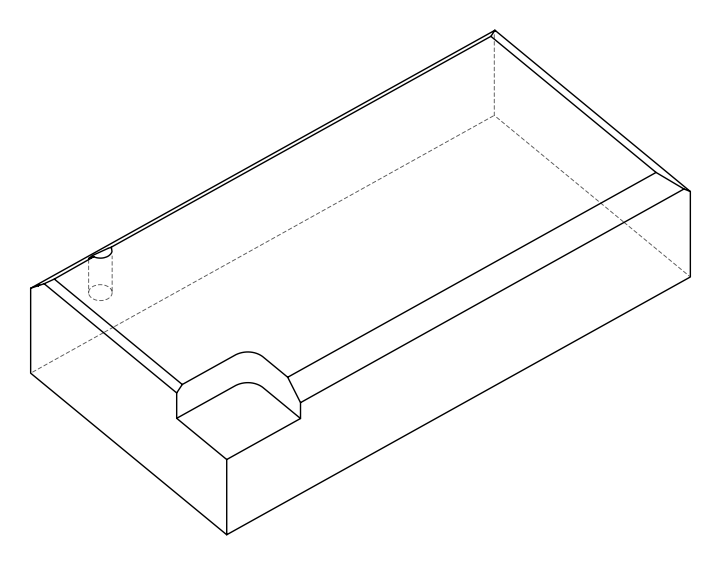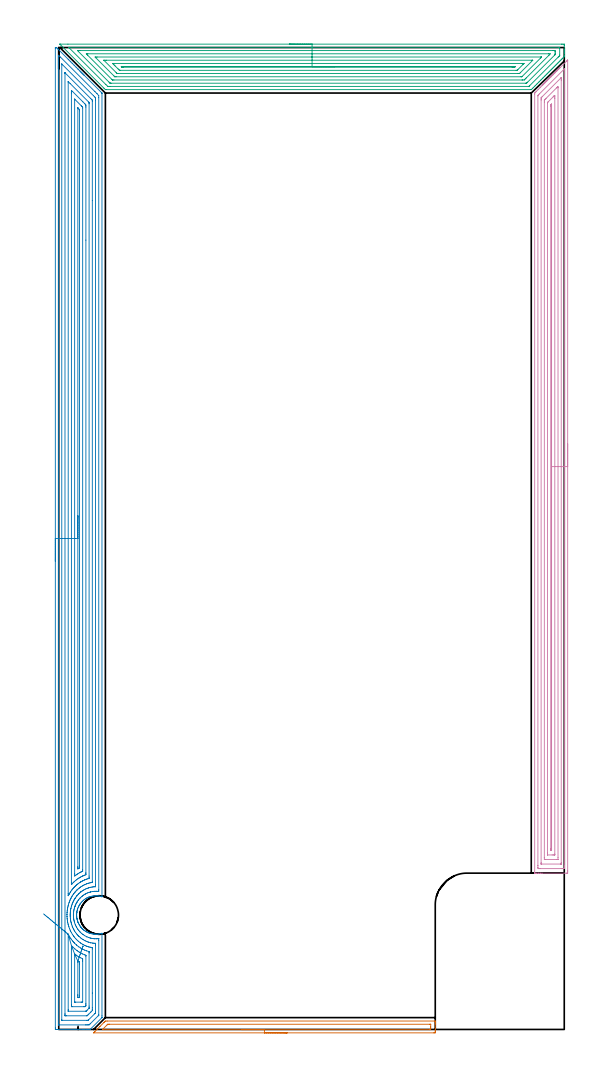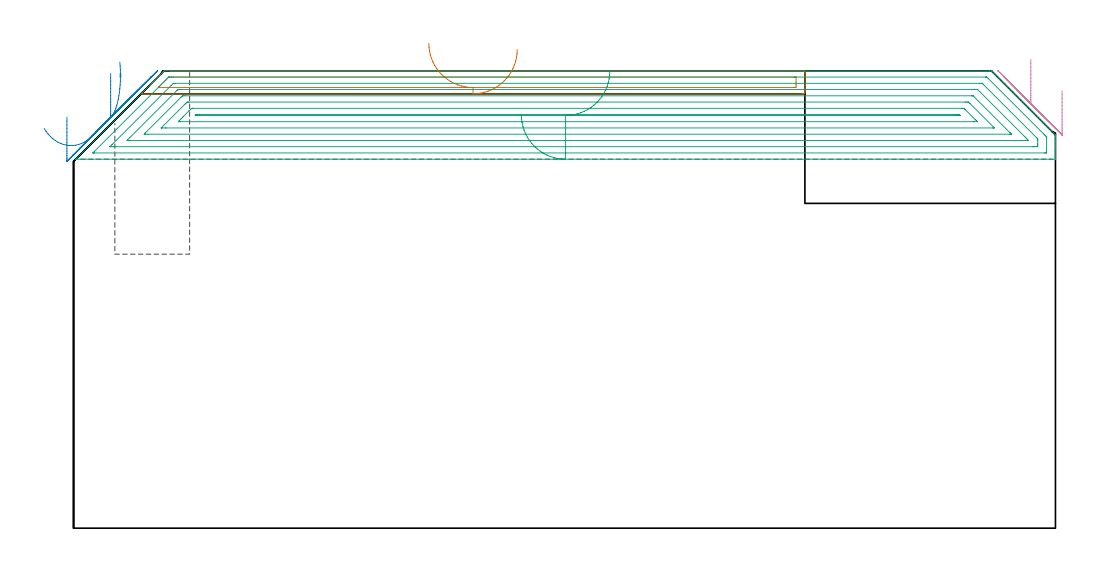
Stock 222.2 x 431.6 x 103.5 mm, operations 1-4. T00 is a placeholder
(PLAN: 6 operations, 2 tool changes, 64.9 min)
(1 AREA_MILL | FG_CHAMFER_SURFACE | UGT0205_001 | 2.56 min | 2121 mm3)
(2 AREA_MILL_1 | FG_CHAMFER_SURFACE_1 | UGT0205_001 | 26.92 min | 90489 mm3)
(3 AREA_MILL_2 | FG_CHAMFER_SURFACE_2 | UGT0205_001 | 13.41 min | 41776 mm3)
(4 AREA_MILL_3 | FG_CHAMFER_SURFACE_3 | UGT0205_001 | 17 min | 37301 mm3)
(5 MILL_CORNER_NOTCH_RECTANGULAR | CORNER_NOTCH_RECTANGULAR | UGT0201_136 | Follow Part, ap 5, ae 75% | 4.68 min | 114801 mm3)
(6 MILL_BLIND_HOLE_FROM_SOLID_MATERIAL | STEP1POCKET | UGT0201_133 | Spiral | 0.37 min | 8530 mm3)
(TOOL UGT0205_001 | Chamfer Mill 20 x 3 x 45 deg. | D20 FL50 Z2)
(TOOL UGT0201_136 | Carbide End Mill 20.0 | D20 FL30 Z4)
(TOOL UGT0201_133 | Carbide End Mill 15.0 | D15 FL30 Z4)
(OP 1 AREA_MILL)
G17 G21 G94 G90
T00 M6
G54
G17 G0 G90 X100.4 Y-1.5 S1061 M3
G43 Z113.5 H0
Z108.3
G94 G1 X100.362 Z107.428 F250.
X100.248 Z106.563
X100.059 Z105.712
X99.797 Z104.88
X99.463 Z104.074
X99.06 Z103.3
X98.592 Z102.564
X98.061 Z101.872
X97.471 Z101.229
X96.828 Z100.64
X96.136 Z100.108
X95.4 Z99.64
X94.626 Z99.237
X93.82 Z98.903
X92.988 Z98.641
X92.137 Z98.452
X91.272 Z98.338
X90.4 Z98.3
X15.456
X15.319 Y-1.493 Z98.306
X15.456 Y-1.347 Z98.453
X15.902 Y-0.897 Z98.901
X17.03 Y0.23 Z100.029
X18.133 Y1.333 Z101.132
X19.802 Y3.003 Z102.801
X19.917 Y3.119 Z102.915
X20.363 Y3.564 Z103.362
X20.495 Y3.695 Z103.49
X21.255 Y3.7 Z103.5
X165.344
X165.49 Y3.698 Z103.488
X165.498 Y3.561 Z103.353
X165.5 Y3.417 Z103.217
Y3.03 Z102.829
Y2.417 Z102.212
Y0.354 Z100.152
Y-0.217 Z99.578
Y-0.809 Z98.986
X165.497 Y-1.095 Z98.7
X165.49 Y-1.491 Z98.305
X165.305 Y-1.496 Z98.301
X164.898 Y-1.5 Z98.3
X90.4
Y-0.086 Z99.714
X19.471 Y-0.085 Z99.715
X19.336 Y-0.084 Z99.716
X19.228 Y-0.081 Z99.719
X19.186 Y-0.079 Z99.721
X19.188 Y-0.073 Z99.727
X19.252 Y-0.002 Z99.798
X19.324 Y0.073 Z99.873
X21.255 Y2.005 Z101.805
X21.465 Y2.211 Z102.011
X21.513 Y2.255 Z102.055
X21.538 Y2.277 Z102.077
X21.579 Y2.279 Z102.079
X21.768 Y2.282 Z102.082
X22.147 Y2.285 Z102.085
X22.281 Y2.286 Z102.086
X163.114 Y2.285 Z102.085
X163.248
X163.463 Y2.28 Z102.08
X163.484 Y2.279 Z102.079
X163.49 Y2.268 Z102.068
X163.496 Y2.24 Z102.04
X163.498 Y2.212 Z102.012
X163.5 Y1.159 Z100.959
X163.498 Y0.661 Z100.461
X163.495 Y0.286 Z100.086
X163.483 Y-0.079 Z99.721
X163.114 Y-0.084 Z99.716
X162.979 Y-0.085 Z99.715
X90.4 Y-0.086 Z99.714
X89.529 Z99.752
X88.664 Z99.866
X87.812 Z100.055
X86.98 Z100.317
X86.174 Z100.651
X85.4 Z101.054
X84.664 Z101.523
X83.972 Z102.054
X83.329 Z102.643
X82.74 Z103.286
X82.209 Z103.978
X81.74 Z104.714
X81.337 Z105.488
X81.003 Z106.294
X80.741 Z107.126
X80.552 Z107.978
X80.438 Z108.843
X80.4 Z109.714
G0 Z113.5
M5
M2
(OP 2 AREA_MILL_1)
G17 G21 G94 G90
T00 M6
G54
G17 G0 G90 X-1.5 Y205.8 S1061 M3
G43 Z113.5 H0
Z93.
G94 G1 Y205.838 Z92.128 F250.
Y205.952 Z91.264
Y206.141 Z90.412
Y206.403 Z89.58
Y206.737 Z88.774
Y207.14 Z88.
Y207.608 Z87.264
Y208.14 Z86.572
Y208.729 Z85.929
Y209.372 Z85.34
Y210.064 Z84.808
Y210.8 Z84.34
Y211.574 Z83.937
Y212.38 Z83.603
Y213.212 Z83.341
Y214.064 Z83.152
Y214.928 Z83.038
Y215.8 Z83.
Y431.245
X-1.498 Y431.435 Z83.002
X-1.494 Y431.562 Z83.005
X-1.493 Y431.598 Z83.007
X-0.999 Y431.59 Z83.5
X-0.991 Y431.586 Z83.508
X-0.833 Y431.435 Z83.664
X-0.696 Y431.298 Z83.8
X-0.349 Y430.949 Z84.151
X4.172 Y426.428 Z88.672
X4.322 Y426.279 Z88.819
X4.375 Y426.226 Z88.873
X5.036 Y425.564 Z89.536
X5.208 Y425.394 Z89.704
X5.268 Y425.333 Z89.766
X5.901 Y424.699 Z90.401
X6.093 Y424.508 Z90.59
X6.765 Y423.835 Z91.265
X6.979 Y423.623 Z91.475
X7.629 Y422.971 Z92.129
X7.864 Y422.737 Z92.361
X8.493 Y422.107 Z92.993
X8.541 Y422.059 Z93.04
X8.75 Y421.852 Z93.246
X9.357 Y421.243 Z93.857
X9.434 Y421.166 Z93.933
X9.636 Y420.966 Z94.132
X9.731 Y420.869 Z94.231
X9.834 Y420.766 Z94.333
X9.931 Y420.671 Z94.427
X10.029 Y420.571 Z94.529
X10.127 Y420.474 Z94.626
X10.226 Y420.376 Z94.722
X10.327 Y420.274 Z94.826
X10.42 Y420.181 Z94.919
X10.521 Y420.081 Z95.017
X10.624 Y419.976 Z95.124
X10.712 Y419.888 Z95.212
X10.816 Y419.786 Z95.312
X10.922 Y419.678 Z95.422
X11.005 Y419.595 Z95.505
X11.111 Y419.49 Z95.608
X18.934 Y411.668 Z103.43
X18.956 Y411.643 Z103.453
X18.998 Y411.595 Z103.485
X19. Y411.344 Z103.5
Y58.65
X18.994 Y58.319 Z103.492
X18.951 Y58.322 Z103.449
X18.687 Y58.401 Z103.185
X18.579 Y58.433 Z103.077
X18.184 Y58.531 Z102.684
X17.744 Y58.619 Z102.244
X17.302 Y58.684 Z101.802
X16.862 Y58.724 Z101.362
X16.421 Y58.742 Z100.921
X15.98 Y58.736 Z100.48
X15.539 Y58.708 Z100.039
X15.098 Y58.656 Z99.598
X14.658 Y58.58 Z99.158
X14.216 Y58.48 Z98.715
X13.776 Y58.363 Z98.276
X13.333 Y58.204 Z97.833
X13.165 Y58.137 Z97.662
X13.077 Y58.102 Z97.574
X12.896 Y58.03 Z97.394
X12.747 Y57.963 Z97.245
X12.735 Y57.957 Z97.234
X12.69 Y57.935 Z97.189
X12.377 Y57.776 Z96.876
X12.256 Y57.708 Z96.755
X12.049 Y57.594 Z96.549
X12.013 Y57.574 Z96.513
X11.625 Y57.33 Z96.125
X11.246 Y57.069 Z95.746
X11.132 Y56.981 Z95.631
X10.685 Y56.599 Z95.183
X10.25 Y56.198 Z94.75
X9.844 Y55.734 Z94.342
X9.477 Y55.281 Z93.977
X9.368 Y55.127 Z93.868
X9.337 Y55.078 Z93.837
X9.132 Y54.761 Z93.632
X8.912 Y54.386 Z93.41
X8.81 Y54.186 Z93.306
X8.75 Y54.069 Z93.248
X8.691 Y53.954 Z93.189
X8.478 Y53.492 Z92.976
X8.319 Y53.047 Z92.815
X8.257 Y52.846 Z92.751
X8.209 Y52.697 Z92.706
X8.177 Y52.598 Z92.675
X8.16 Y52.527 Z92.657
X8.129 Y52.4 Z92.624
X8.065 Y52.152 Z92.562
X7.976 Y51.704 Z92.475
X7.961 Y51.598 Z92.46
X7.956 Y51.562 Z92.454
X7.949 Y51.507 Z92.445
X7.938 Y51.427 Z92.434
X7.914 Y51.257 Z92.41
X7.883 Y50.918 Z92.375
X7.871 Y50.809 Z92.368
X7.867 Y50.731 Z92.365
X7.864 Y50.688 Z92.363
X7.862 Y50.614 Z92.358
X7.86 Y50.586 Z92.357
X7.854 Y50.25 Z92.349
X7.864 Y49.911 Z92.363
X7.872 Y49.817 Z92.369
X7.881 Y49.721 Z92.373
X7.889 Y49.59 Z92.387
X7.897 Y49.467 Z92.397
X7.955 Y49.021 Z92.454
X7.991 Y48.828 Z92.487
X8.031 Y48.602 Z92.531
X8.037 Y48.573 Z92.536
X8.094 Y48.331 Z92.593
X8.143 Y48.126 Z92.642
X8.201 Y47.935 Z92.698
X8.277 Y47.677 Z92.775
X8.431 Y47.232 Z92.93
X8.455 Y47.171 Z92.953
X8.489 Y47.085 Z92.985
X8.658 Y46.709 Z93.157
X8.843 Y46.338 Z93.341
X9.097 Y45.901 Z93.595
X9.34 Y45.519 Z93.839
X9.389 Y45.443 Z93.888
X9.535 Y45.257 Z94.031
X9.636 Y45.127 Z94.132
X9.741 Y44.99 Z94.24
X9.767 Y44.959 Z94.266
X9.807 Y44.912 Z94.306
X9.931 Y44.767 Z94.426
X10.019 Y44.661 Z94.518
X10.114 Y44.549 Z94.613
X10.251 Y44.405 Z94.749
X10.295 Y44.364 Z94.794
X10.442 Y44.226 Z94.94
X10.521 Y44.153 Z95.017
X10.613 Y44.066 Z95.111
X10.661 Y44.021 Z95.159
X10.913 Y43.803 Z95.413
X11.084 Y43.655 Z95.583
X11.132 Y43.618 Z95.631
X11.341 Y43.471 Z95.84
X11.567 Y43.311 Z96.067
X11.849 Y43.133 Z96.347
X12.013 Y43.029 Z96.513
X12.09 Y42.985 Z96.59
X12.292 Y42.873 Z96.787
X12.49 Y42.761 Z96.987
X12.607 Y42.707 Z97.105
X12.895 Y42.574 Z97.394
X13.178 Y42.459 Z97.674
X13.334 Y42.396 Z97.831
X13.553 Y42.321 Z98.05
X13.777 Y42.244 Z98.275
X14.063 Y42.163 Z98.563
X14.215 Y42.12 Z98.715
X14.658 Y42.02 Z99.158
X15.098 Y41.944 Z99.598
X15.539 Y41.89 Z100.039
X15.802 Y41.867 Z100.302
X16.111 Y41.856 Z100.611
X16.421 Z100.921
X16.798 Y41.867 Z101.298
X17.302 Y41.917 Z101.802
X17.744 Y41.981 Z102.244
X18.184 Y42.07 Z102.684
X18.646 Y42.188 Z103.146
X18.782 Y42.227 Z103.281
X18.978 Y42.277 Z103.47
X18.997 Y42.281 Z103.488
X19. Y42.131 Z103.5
Y5.969
X19.002 Y5.202 Z103.498
X19. Y5.199 Z103.496
X18.938 Y5.139 Z103.437
X13.865 Y0.065 Z98.363
X13.799 Y0.01 Z98.295
X13.736 Y0. Z98.234
X13.621 Z98.12
X12.948 Z97.447
X12.292 Z96.787
X11.079 Z95.576
X10.521 Z95.015
X-0.385 Z84.113
X-0.991 Y0.002 Z83.506
X-1.208 Y0.003 Z83.29
X-1.492 Y0.008 Z83.006
X-1.494 Y0.104 Z83.004
X-1.5 Y0.612 Z83.
Y215.8
X-0.086 Z84.414
X-0.085 Y427.843 Z84.415
Y428.056
X-0.082 Y428.162 Z84.418
X-0.079 Y428.212 Z84.421
X-0.078 Y428.216 Z84.422
X0.78 Y427.371 Z85.28
X15.913 Y412.237 Z100.413
X16.72 Y411.428 Z101.22
X16.8 Y411.345 Z101.3
X17.579 Y410.479 Z102.079
X17.58 Y410.452 Z102.08
X17.586 Y409.579 Z102.086
Y61.329
X17.581 Y60.892 Z102.081
X17.579 Y60.684 Z102.079
X17.354 Y60.689 Z101.854
X16.72 Y60.721 Z101.22
X16.426 Y60.732 Z100.926
X15.834 Y60.719 Z100.334
X15.57 Y60.702 Z100.07
X14.949 Y60.635 Z99.449
X14.778 Y60.608 Z99.278
X14.063 Y60.47 Z98.563
X14.035 Y60.464 Z98.535
X13.918 Y60.436 Z98.418
X13.349 Y60.263 Z97.849
X13.178 Y60.202 Z97.678
X12.703 Y60.021 Z97.203
X12.292 Y59.847 Z96.792
X12.09 Y59.747 Z96.59
X11.693 Y59.543 Z96.193
X11.51 Y59.438 Z96.01
X11.407 Y59.374 Z95.907
X10.969 Y59.091 Z95.469
X10.521 Y58.781 Z95.021
X10.446 Y58.725 Z94.946
X10.353 Y58.65 Z94.853
X9.969 Y58.314 Z94.469
X9.636 Y58.013 Z94.136
X9.505 Y57.889 Z94.005
X9.374 Y57.757 Z93.874
X9.082 Y57.423 Z93.582
X8.75 Y57.035 Z93.25
X8.674 Y56.941 Z93.174
X8.614 Y56.864 Z93.114
X8.301 Y56.425 Z92.801
X8.007 Y55.971 Z92.507
X7.973 Y55.917 Z92.473
X7.953 Y55.882 Z92.453
X7.864 Y55.725 Z92.364
X7.643 Y55.302 Z92.143
X7.529 Y55.078 Z92.029
X7.354 Y54.7 Z91.854
X7.259 Y54.489 Z91.759
X7.141 Y54.186 Z91.641
X7.116 Y54.116 Z91.616
X7.098 Y54.065 Z91.598
X6.979 Y53.708 Z91.479
X6.883 Y53.39 Z91.383
X6.856 Y53.293 Z91.356
X6.706 Y52.675 Z91.206
X6.652 Y52.4 Z91.152
X6.57 Y51.919 Z91.07
X6.516 Y51.507 Z91.016
X6.479 Y51.118 Z90.979
X6.451 Y50.614 Z90.951
X6.446 Y50.436 Z90.946
X6.444 Y50.26 Z90.944
X6.463 Y49.721 Z90.963
X6.493 Y49.318 Z90.993
X6.549 Y48.828 Z91.049
X6.636 Y48.281 Z91.136
X6.703 Y47.935 Z91.203
X6.784 Y47.594 Z91.284
X6.912 Y47.11 Z91.412
X6.932 Y47.042 Z91.432
X6.979 Y46.891 Z91.479
X7.245 Y46.149 Z91.745
X7.452 Y45.672 Z91.952
X7.659 Y45.257 Z92.159
X7.864 Y44.885 Z92.364
X8.181 Y44.364 Z92.681
X8.406 Y44.018 Z92.906
X8.75 Y43.565 Z93.25
X8.824 Y43.471 Z93.324
X9.236 Y42.981 Z93.736
X9.404 Y42.811 Z93.904
X9.581 Y42.633 Z94.081
X9.637 Y42.581 Z94.137
X10.108 Y42.166 Z94.608
X10.521 Y41.824 Z95.021
X10.712 Y41.685 Z95.212
X11.407 Y41.232 Z95.907
X12.2 Y40.792 Z96.7
X12.292 Y40.749 Z96.792
X12.371 Y40.713 Z96.871
X13.178 Y40.401 Z97.678
X13.747 Y40.218 Z98.247
X14.063 Y40.139 Z98.563
X14.435 Y40.055 Z98.935
X14.88 Y39.968 Z99.38
X14.949 Y39.958 Z99.449
X15.405 Y39.899 Z99.905
X15.834 Y39.867 Z100.334
X15.868 Y39.865 Z100.368
X16.72 Y39.866 Z101.22
X16.752 Z101.252
X17.172 Y39.899 Z101.672
X17.365 Y39.92 Z101.865
X17.564 Y39.941 Z102.064
X17.57 Y39.936 Z102.07
X17.581 Y39.924 Z102.081
X17.584 Y39.899 Z102.084
X17.585 Y39.878 Z102.085
X17.586 Y39.026 Z102.086
X17.585 Y6.426 Z102.085
X17.584 Y6.316 Z102.084
X17.581 Y6.263 Z102.081
X17.578 Y6.24 Z102.078
X17.566 Y6.225 Z102.066
X17.461 Y6.114 Z101.961
X17.319 Y5.969 Z101.819
X13.747 Y2.397 Z98.247
X13.457 Y2.115 Z97.957
X13.364 Y2.026 Z97.864
X13.178 Y2.01 Z97.678
X12.684 Y2.002 Z97.184
X12.292 Y2.001 Z96.792
X11.801 Y2. Z96.301
X0.288 Z84.788
X0.044 Y2.004 Z84.544
X-0.062 Y2.008 Z84.438
X-0.078 Y2.01 Z84.422
X-0.081 Y2.026 Z84.419
X-0.083 Y2.075 Z84.417
X-0.085 Y2.176 Z84.415
X-0.086 Y215.8 Z84.414
X1.328 Z85.828
X1.329 Y424.185 Z85.829
X1.33 Y424.298 Z85.83
X1.332 Y424.338 Z85.832
X1.334 Y424.349 Z85.834
X1.352 Y424.337 Z85.852
X1.476 Y424.219 Z85.976
X1.666 Y424.034 Z86.166
X15.248 Y410.452 Z99.748
X15.834 Y409.854 Z100.334
X16.116 Y409.559 Z100.616
X16.153 Y409.512 Z100.653
X16.164 Y409.472 Z100.664
X16.167 Y409.389 Z100.667
X16.17 Y409.221 Z100.67
X16.171 Y408.666 Z100.671
Y408.326
Y63.668
X16.168 Y63.114 Z100.668
X16.165 Y62.781 Z100.665
X16.157 Y62.746 Z100.657
X16.116 Y62.742 Z100.616
X16.023 Y62.734 Z100.523
X15.834 Y62.721 Z100.334
X15.373 Y62.687 Z99.873
X14.949 Y62.64 Z99.449
X14.586 Y62.587 Z99.086
X14.063 Y62.485 Z98.563
X13.848 Y62.438 Z98.348
X13.178 Y62.263 Z97.678
X13.145 Y62.254 Z97.645
X13.035 Y62.222 Z97.535
X12.495 Y62.018 Z96.995
X12.292 Y61.935 Z96.792
X11.869 Y61.756 Z96.369
X11.407 Y61.524 Z95.907
X11.279 Y61.458 Z95.779
X11.042 Y61.329 Z95.542
X10.719 Y61.129 Z95.219
X10.521 Y61.001 Z95.021
X10.185 Y60.774 Z94.685
X9.709 Y60.436 Z94.209
X9.668 Y60.403 Z94.168
X9.636 Y60.375 Z94.136
X9.195 Y59.987 Z93.695
X8.75 Y59.589 Z93.25
X8.726 Y59.567 Z93.226
X8.702 Y59.543 Z93.202
X8.302 Y59.102 Z92.802
X7.908 Y58.65 Z92.408
X7.888 Y58.626 Z92.388
X7.864 Y58.597 Z92.364
X7.504 Y58.12 Z92.004
X7.246 Y57.757 Z91.746
X7.139 Y57.596 Z91.639
X6.979 Y57.341 Z91.479
X6.803 Y57.042 Z91.303
X6.703 Y56.864 Z91.203
X6.491 Y56.463 Z90.991
X6.247 Y55.971 Z90.747
X6.198 Y55.866 Z90.698
X6.093 Y55.631 Z90.593
X5.938 Y55.235 Z90.438
X5.881 Y55.078 Z90.381
X5.709 Y54.573 Z90.209
X5.588 Y54.186 Z90.088
X5.506 Y53.885 Z90.006
X5.361 Y53.293 Z89.861
X5.334 Y53.166 Z89.834
X5.208 Y52.501 Z89.708
X5.193 Y52.414 Z89.693
X5.191 Y52.4 Z89.691
X5.098 Y51.617 Z89.598
X5.088 Y51.507 Z89.588
X5.042 Y50.781 Z89.542
X5.036 Y50.614 Z89.536
X5.03 Y50.261 Z89.53
X5.039 Y49.891 Z89.539
X5.047 Y49.721 Z89.547
X5.103 Y48.934 Z89.603
X5.114 Y48.828 Z89.614
X5.208 Y48.103 Z89.708
X5.234 Y47.935 Z89.734
X5.24 Y47.903 Z89.74
X5.335 Y47.431 Z89.835
X5.423 Y47.042 Z89.923
X5.497 Y46.751 Z89.997
X5.67 Y46.149 Z90.17
X5.908 Y45.443 Z90.408
X5.979 Y45.257 Z90.479
X6.093 Y44.979 Z90.593
X6.376 Y44.364 Z90.876
X6.678 Y43.774 Z91.178
X6.855 Y43.471 Z91.355
X6.979 Y43.269 Z91.479
X7.424 Y42.578 Z91.924
X7.864 Y42.01 Z92.364
X8.135 Y41.685 Z92.635
X8.421 Y41.357 Z92.921
X8.75 Y41.025 Z93.25
X9. Y40.792 Z93.5
X9.636 Y40.24 Z94.136
X10.082 Y39.899 Z94.582
X10.521 Y39.607 Z95.021
X10.746 Y39.461 Z95.246
X11.25 Y39.165 Z95.75
X11.407 Y39.079 Z95.907
X11.544 Y39.006 Z96.044
X12.052 Y38.771 Z96.552
X12.292 Y38.673 Z96.792
X12.838 Y38.456 Z97.338
X13.178 Y38.353 Z97.678
X14.019 Y38.113 Z98.519
X14.063 Y38.103 Z98.563
X14.076 Y38.101 Z98.576
X14.949 Y37.958 Z99.449
X15.13 Y37.931 Z99.63
X15.834 Y37.874 Z100.334
X16.084 Y37.862 Z100.584
X16.148 Y37.854 Z100.648
X16.166 Y37.846 Z100.666
X16.167 Y37.839 Z100.667
X16.17 Y37.775 Z100.67
X16.171 Y37.22 Z100.671
Y36.881
Y7.755
X16.168 Y7.418 Z100.668
X16.164 Y7.303 Z100.664
X16.161 Y7.272 Z100.661
X16.145 Y7.253 Z100.645
X16.105 Y7.209 Z100.605
X15.834 Y6.934 Z100.334
X15.799 Y6.898 Z100.299
X13.083 Y4.183 Z97.583
X12.921 Y4.033 Z97.421
X12.872 Y4.01 Z97.372
X12.777 Y4.005 Z97.277
X12.656 Y4.002 Z97.156
X12.474 Y4. Z96.974
X12.292 Z96.792
X1.666 Y4.001 Z86.166
X1.484 Y4.005 Z85.984
X1.363 Y4.01 Z85.863
X1.334 Y4.014 Z85.834
X1.333 Y4.03 Z85.833
X1.331 Y4.07 Z85.831
X1.329 Y4.183 Z85.829
X1.328 Y215.8 Z85.828
X2.743 Z87.243
Y420.274
X2.745 Y420.443 Z87.245
X2.747 Y420.484 Z87.247
X2.748 Y420.49 Z87.248
X2.757 Y420.485 Z87.257
X2.796 Y420.45 Z87.296
X2.978 Y420.274 Z87.478
X14.063 Y409.187 Z98.563
X14.579 Y408.666 Z99.079
X14.75 Y408.486 Z99.25
X14.753 Y408.316 Z99.253
X14.756 Y407.967 Z99.256
X14.757 Y364.413 Z99.257
X14.756 Y65.094 Z99.256
X14.754 Y64.9 Z99.254
X14.75 Y64.7 Z99.25
X14.743 Y64.64 Z99.243
X14.726 Y64.635 Z99.226
X14.672 Y64.621 Z99.172
X14.063 Y64.502 Z98.563
X13.655 Y64.42 Z98.155
X13.178 Y64.296 Z97.678
X12.954 Y64.233 Z97.454
X12.665 Y64.143 Z97.165
X12.292 Y64.015 Z96.792
X12.271 Y64.007 Z96.771
X11.658 Y63.754 Z96.158
X11.407 Y63.646 Z95.907
X11.056 Y63.468 Z95.556
X10.521 Y63.188 Z95.021
X10.474 Y63.162 Z94.974
X10.394 Y63.114 Z94.894
X9.931 Y62.817 Z94.431
X9.636 Y62.62 Z94.136
X9.402 Y62.457 Z93.902
X9.077 Y62.222 Z93.577
X8.896 Y62.075 Z93.396
X8.75 Y61.951 Z93.25
X8.42 Y61.661 Z92.92
X8.048 Y61.329 Z92.548
X7.954 Y61.238 Z92.454
X7.864 Y61.147 Z92.364
X7.524 Y60.779 Z92.024
X7.217 Y60.436 Z91.717
X7.107 Y60.307 Z91.607
X6.979 Y60.151 Z91.479
X6.713 Y59.811 Z91.213
X6.509 Y59.543 Z91.009
X6.336 Y59.298 Z90.836
X6.093 Y58.942 Z90.593
X5.98 Y58.765 Z90.48
X5.909 Y58.65 Z90.409
X5.65 Y58.204 Z90.15
X5.405 Y57.757 Z89.905
X5.337 Y57.626 Z89.837
X5.208 Y57.367 Z89.708
X5.048 Y57.026 Z89.548
X4.975 Y56.864 Z89.475
X4.781 Y56.402 Z89.281
X4.617 Y55.971 Z89.117
X4.54 Y55.752 Z89.04
X4.313 Y55.078 Z88.813
X4.13 Y54.379 Z88.63
X4.083 Y54.186 Z88.583
X3.963 Y53.655 Z88.463
X3.897 Y53.293 Z88.397
X3.828 Y52.898 Z88.328
X3.761 Y52.4 Z88.261
X3.725 Y52.109 Z88.225
X3.669 Y51.507 Z88.169
X3.654 Y51.287 Z88.154
X3.622 Y50.614 Z88.122
X3.618 Y50.431 Z88.118
X3.631 Y49.721 Z88.131
X3.64 Y49.516 Z88.14
X3.691 Y48.828 Z88.191
X3.716 Y48.546 Z88.216
X3.798 Y47.935 Z88.298
X3.859 Y47.509 Z88.359
X3.944 Y47.042 Z88.444
X4.086 Y46.387 Z88.586
X4.148 Y46.149 Z88.648
X4.322 Y45.509 Z88.822
X4.4 Y45.257 Z88.9
X4.438 Y45.139 Z88.938
X4.714 Y44.364 Z89.214
X4.997 Y43.683 Z89.497
X5.095 Y43.471 Z89.595
X5.208 Y43.235 Z89.708
X5.55 Y42.578 Z90.05
X6.052 Y41.726 Z90.552
X6.079 Y41.685 Z90.579
X6.093 Y41.663 Z90.593
X6.439 Y41.143 Z90.939
X6.708 Y40.792 Z91.208
X6.979 Y40.45 Z91.479
X7.448 Y39.899 Z91.948
X7.864 Y39.462 Z92.364
X8.355 Y39.006 Z92.855
X8.75 Y38.663 Z93.25
X9.443 Y38.113 Z93.943
X9.636 Y37.98 Z94.136
X10.026 Y37.719 Z94.526
X10.521 Y37.432 Z95.021
X10.892 Y37.22 Z95.392
X11.407 Y36.969 Z95.907
X11.861 Y36.763 Z96.361
X12.292 Y36.596 Z96.792
X12.48 Y36.525 Z96.98
X13.098 Y36.328 Z97.598
X13.207 Y36.298 Z97.707
X13.703 Y36.173 Z98.203
X14.063 Y36.097 Z98.563
X14.351 Y36.037 Z98.851
X14.672 Y35.974 Z99.172
X14.744 Y35.959 Z99.244
X14.75 Y35.857 Z99.25
X14.755 Y35.63 Z99.255
X14.756 Y35.435 Z99.256
X14.757 Y15.984 Z99.257
Y9.541
X14.755 Y8.843 Z99.255
X14.752 Y8.648 Z99.252
X14.745 Y8.306 Z99.245
X14.134 Y7.683 Z98.634
X13.178 Y6.727 Z97.678
X12.8 Y6.35 Z97.3
X12.629 Y6.182 Z97.129
X12.492 Y6.05 Z96.992
X12.45 Y6.011 Z96.95
X12.261 Y6. Z96.761
X3.406 Z87.906
X3.001 Y6.004 Z87.501
X2.798 Y6.008 Z87.298
X2.753 Y6.01 Z87.253
X2.75 Y6.042 Z87.25
X2.747 Y6.103 Z87.247
X2.743 Y6.668 Z87.243
Y6.862
Y215.8
X4.157 Z88.657
Y416.142
X4.159 Y416.476 Z88.659
X4.161 Y416.571 Z88.661
X4.164 Y416.621 Z88.664
X4.168 Y416.623 Z88.668
X4.225 Y416.57 Z88.725
X4.322 Y416.477 Z88.822
X4.993 Y415.809 Z89.493
X13.178 Y407.623 Z97.678
X13.269 Y407.529 Z97.769
X13.313 Y407.481 Z97.813
X13.333 Y407.458 Z97.833
X13.336 Y407.379 Z97.836
X13.341 Y407.047 Z97.841
X13.342 Y406.88 Z97.842
X13.343 Y67.413 Z97.843
X13.339 Y66.686 Z97.839
X13.337 Y66.526 Z97.837
X13.324 Y66.387 Z97.824
X12.758 Y66.217 Z97.258
X12.292 Y66.072 Z96.792
X12.087 Y66. Z96.587
X11.537 Y65.793 Z96.037
X11.444 Y65.756 Z95.944
X11.407 Y65.739 Z95.907
X10.833 Y65.479 Z95.333
X10.521 Y65.32 Z95.021
X10.249 Y65.175 Z94.749
X9.753 Y64.9 Z94.253
X9.68 Y64.855 Z94.18
X9.636 Y64.827 Z94.136
X9.144 Y64.503 Z93.644
X8.75 Y64.233 Z93.25
X8.618 Y64.14 Z93.118
X8.439 Y64.007 Z92.939
X8.122 Y63.747 Z92.622
X7.864 Y63.529 Z92.364
X7.644 Y63.337 Z92.144
X7.397 Y63.114 Z91.897
X7.183 Y62.909 Z91.683
X6.979 Y62.705 Z91.479
X6.745 Y62.457 Z91.245
X6.53 Y62.222 Z91.03
X6.326 Y61.987 Z90.826
X6.093 Y61.711 Z90.593
X5.923 Y61.5 Z90.423
X5.788 Y61.329 Z90.288
X5.538 Y60.995 Z90.038
X5.208 Y60.533 Z89.708
X5.168 Y60.475 Z89.668
X5.142 Y60.436 Z89.642
X4.826 Y59.928 Z89.326
X4.595 Y59.543 Z89.095
X4.496 Y59.368 Z88.996
X4.322 Y59.057 Z88.822
X4.177 Y58.797 Z88.677
X4.163 Y58.809 Z88.663
X4.16 Y58.813 Z88.66
X4.157 Y59.543 Z88.657
Y59.71
Y215.8
X5.571 Z90.071
Y411.345
X5.572 Y411.87 Z90.072
X5.574 Y412.237 Z90.074
X5.578 Y412.757 Z90.078
X6.093 Y412.259 Z90.593
X6.115 Y412.237 Z90.615
X10.579 Y407.773 Z95.079
X11.407 Y406.943 Z95.907
X11.467 Y406.88 Z95.967
X11.922 Y406.361 Z96.422
X11.925 Y405.987 Z96.425
X11.928 Y405.462 Z96.428
X11.929 Y346.955 Z96.429
Y68.839
X11.927 Y68.472 Z96.427
X11.924 Y68.101 Z96.424
X11.922 Y68.039 Z96.422
X11.887 Y68.01 Z96.387
X11.79 Y67.965 Z96.29
X11.407 Y67.815 Z95.907
X11.239 Y67.748 Z95.739
X10.824 Y67.579 Z95.324
X10.614 Y67.485 Z95.114
X10.521 Y67.441 Z95.021
X10.022 Y67.19 Z94.522
X9.636 Y66.983 Z94.136
X9.445 Y66.878 Z93.945
X9.114 Y66.686 Z93.614
X8.891 Y66.544 Z93.391
X8.75 Y66.452 Z93.25
X8.36 Y66.186 Z92.86
X7.864 Y65.842 Z92.364
X7.836 Y65.822 Z92.336
X7.798 Y65.793 Z92.298
X7.349 Y65.42 Z91.849
X6.979 Y65.109 Z91.479
X6.868 Y65.012 Z91.368
X6.744 Y64.9 Z91.244
X6.409 Y64.582 Z90.909
X6.093 Y64.269 Z90.593
X5.965 Y64.136 Z90.465
X5.844 Y64.007 Z90.344
X5.749 Y63.909 Z90.249
X5.681 Y63.839 Z90.181
X5.578 Y63.752 Z90.078
X5.574 Y63.898 Z90.074
X5.572 Y64.007 Z90.072
X5.571 Y64.221 Z90.071
Y64.534
Y215.8
X6.985 Z91.485
Y408.659
X6.987 Y408.878 Z91.487
X6.988 Y408.903 Z91.488
X6.989 Y408.904 Z91.489
X6.996 Y408.901 Z91.496
X7.028 Y408.873 Z91.528
X7.058 Y408.845 Z91.558
X9.915 Y405.987 Z94.415
X10.199 Y405.698 Z94.699
X10.389 Y405.502 Z94.889
X10.508 Y405.373 Z95.008
X10.515 Y405.094 Z95.015
Y70.264
X10.512 Y69.815 Z95.012
X10.509 Y69.594 Z95.009
X10.508 Y69.545 Z95.008
X10.471 Y69.525 Z94.971
X10.398 Y69.489 Z94.898
X10.124 Y69.365 Z94.624
X9.796 Y69.203 Z94.296
X9.636 Y69.121 Z94.136
X9.216 Y68.895 Z93.716
X8.75 Y68.637 Z93.25
X8.646 Y68.577 Z93.146
X8.472 Y68.472 Z92.972
X8.103 Y68.231 Z92.603
X7.864 Y68.071 Z92.364
X7.575 Y67.871 Z92.075
X7.054 Y67.503 Z91.554
X7.021 Y67.482 Z91.521
X6.987 Y67.57 Z91.487
Y67.579
X6.985 Y68.411 Z91.485
Y215.8
X8.4 Z92.9
Y404.908
X8.401 Y405.009 Z92.901
X8.402 Y405.038 Z92.902
X8.404 Y405.04 Z92.904
X8.41 Y405.038 Z92.91
X8.452 Y405. Z92.952
X8.584 Y404.869 Z93.084
X8.75 Y404.703 Z93.25
X8.999 Y404.451 Z93.499
X9.06 Y404.386 Z93.56
X9.088 Y404.354 Z93.588
X9.093 Y404.318 Z93.593
X9.097 Y404.201 Z93.597
X9.1 Y403.849 Z93.6
Y72.043
X9.099 Y71.692 Z93.599
X9.093 Y71.151 Z93.593
X9.088 Y70.984 Z93.588
X8.979 Y70.92 Z93.479
X8.75 Y70.793 Z93.25
X8.405 Y70.606 Z92.905
X8.402 Y70.608 Z92.902
X8.401 Y70.61 Z92.901
X8.4 Y71.151 Z92.9
Y71.504
Y215.8
Y216.672 Z92.938
Y217.536 Z93.051
Y218.388 Z93.24
Y219.22 Z93.503
Y220.026 Z93.836
Y220.8 Z94.239
Y221.536 Z94.708
Y222.228 Z95.239
Y222.871 Z95.828
Y223.46 Z96.472
Y223.992 Z97.164
Y224.46 Z97.9
Y224.863 Z98.673
Y225.197 Z99.479
Y225.459 Z100.311
Y225.648 Z101.163
Y225.762 Z102.028
Y225.8 Z102.9
G0 Z113.5
X-6.659 Y50.777
Z90.47
G1 X-6.225 Y50.419 Z89.803
X-5.748 Y50.026 Z89.188
X-5.232 Y49.599 Z88.629
X-4.68 Y49.144 Z88.13
X-4.096 Y48.662 Z87.696
X-3.485 Y48.158 Z87.329
X-2.853 Y47.636 Z87.033
X-2.202 Y47.1 Z86.809
X-1.539 Y46.552 Z86.66
X-0.869 Y45.999 Z86.586
X-0.196 Y45.444 Z86.588
X0.474 Y44.891 Z86.666
X1.137 Y44.345 Z86.82
X1.786 Y43.809 Z87.048
X2.418 Y43.287 Z87.348
X3.027 Y42.785 Z87.719
X3.609 Y42.305 Z88.157
X4.159 Y41.851 Z88.659
X4.164 Y41.847 Z88.664
X4.171 Y41.837 Z88.671
X4.252 Y41.685 Z88.752
X4.322 Y41.556 Z88.822
X4.767 Y40.792 Z89.267
X5.208 Y40.078 Z89.708
X5.326 Y39.899 Z89.826
X5.607 Y39.497 Z90.107
X5.992 Y39.006 Z90.492
X6.093 Y38.884 Z90.593
X6.448 Y38.474 Z90.948
X6.774 Y38.113 Z91.274
X6.979 Y37.901 Z91.479
X7.704 Y37.22 Z92.204
X7.864 Y37.084 Z92.364
X8.602 Y36.477 Z93.102
X8.75 Y36.362 Z93.25
X8.796 Y36.328 Z93.296
X9.636 Y35.791 Z94.136
X10.238 Y35.435 Z94.738
X10.521 Y35.286 Z95.021
X10.821 Y35.133 Z95.321
X11.407 Y34.875 Z95.907
X12.244 Y34.542 Z96.744
X13.262 Y34.243 Z97.762
X13.31 Y34.227 Z97.81
X13.331 Y34.218 Z97.831
X13.336 Y34.148 Z97.836
X13.341 Y33.815 Z97.841
X13.342 Y33.649 Z97.842
X13.343 Y10.267 Z97.843
X13.339 Y9.541 Z97.839
X13.337 Y9.38 Z97.837
X13.327 Y9.338 Z97.827
X13.295 Y9.303 Z97.795
X13.178 Y9.179 Z97.678
X12.47 Y8.469 Z96.97
X12.292 Y8.292 Z96.792
X12.021 Y8.028 Z96.521
X12.003 Y8.014 Z96.503
X11.968 Y8.009 Z96.468
X11.888 Y8.004 Z96.388
X11.728 Y8.001 Z96.228
X4.322 Z88.822
X4.231 Y8.003 Z88.731
X4.175 Y8.007 Z88.675
X4.165 Y8.009 Z88.665
X4.162 Y8.053 Z88.662
X4.16 Y8.148 Z88.66
X4.157 Y8.481 Z88.657
Y8.648
Y41.74
X4.159 Y41.851 Z88.659
X5.578 Y36.847 Z90.078
X6.206 Y36.214 Z90.706
X6.979 Y35.501 Z91.479
X7.053 Y35.435 Z91.553
X7.864 Y34.774 Z92.364
X7.993 Y34.672 Z92.493
X8.166 Y34.542 Z92.666
X8.75 Y34.162 Z93.25
X9.058 Y33.966 Z93.558
X9.583 Y33.649 Z94.083
X9.636 Y33.618 Z94.136
X9.705 Y33.578 Z94.205
X10.521 Y33.176 Z95.021
X11.349 Y32.814 Z95.849
X11.669 Y32.687 Z96.169
X11.921 Y32.584 Z96.421
X11.923 Y32.557 Z96.423
X11.926 Y32.493 Z96.426
X11.928 Y32.23 Z96.428
Y11.326
X11.926 Y10.803 Z96.426
X11.922 Y10.434 Z96.422
X11.914 Y10.374 Z96.414
X11.866 Y10.322 Z96.366
X11.79 Y10.242 Z96.29
X11.693 Y10.144 Z96.193
X11.596 Y10.052 Z96.096
X11.561 Y10.021 Z96.061
X11.513 Y10.01 Z96.013
X11.407 Y10.007 Z95.907
X10.95 Y10.001 Z95.45
X6.093 Z90.593
X5.633 Y10.004 Z90.133
X5.584 Y10.01 Z90.084
X5.578 Y10.06 Z90.078
X5.574 Y10.434 Z90.074
X5.572 Y10.96 Z90.072
X5.571 Y35.435 Z90.071
X5.572 Y35.96 Z90.072
X5.574 Y36.328 Z90.074
X5.578 Y36.847 Z90.078
X6.99 Y33.164 Z91.49
X7.001 Y33.158 Z91.501
X7.17 Y33.03 Z91.67
X7.533 Y32.756 Z92.033
X7.864 Y32.534 Z92.364
X8.492 Y32.123 Z92.992
X8.75 Y31.972 Z93.25
X8.938 Y31.863 Z93.438
X9.395 Y31.62 Z93.895
X9.636 Y31.498 Z94.136
X10.339 Y31.154 Z94.839
X10.428 Y31.106 Z94.928
X10.512 Y30.98 Z95.012
X10.513 Y30.97 Z95.013
X10.515 Y30.084 Z95.015
X10.514 Y12.219 Z95.014
X10.499 Y12.01 Z94.999
X10.071 Y12.003 Z94.571
X9.853 Y12.001 Z94.353
X7.196 Y12. Z91.696
X7.076 Y12.002 Z91.576
X7.055 Y12.003 Z91.555
X6.992 Y12.012 Z91.492
X6.985 Y12.213 Z91.485
Y12.219
X6.986 Y33.083 Z91.486
X6.987 Y33.137 Z91.487
X6.99 Y33.164 Z91.49
X8.409 Y29.997 Z92.909
X8.421 Y29.994 Z92.921
X8.453 Y29.98 Z92.953
X8.568 Y29.919 Z93.068
X8.75 Y29.82 Z93.25
X8.928 Y29.723 Z93.428
X9.036 Y29.662 Z93.536
X9.092 Y29.63 Z93.592
X9.094 Y29.537 Z93.594
X9.098 Y29.184 Z93.598
X9.1 Y28.832 Z93.6
X9.099 Y14.898 Z93.599
X9.098 Y14.547 Z93.598
X9.093 Y14.005 Z93.593
X8.755 Y14. Z93.255
X8.407 Y14.005 Z92.907
X8.403 Y14.355 Z92.903
X8.4 Y14.898 Z92.9
Y15.251
Y29.537
X8.404 Y29.891 Z92.904
X8.406 Y29.989 Z92.906
X8.409 Y29.997 Z92.909
X8.668 Y30.775 Z93.208
X8.917 Y31.525 Z93.577
X9.156 Y32.242 Z94.013
X9.381 Y32.92 Z94.514
X9.592 Y33.554 Z95.075
X9.787 Y34.139 Z95.692
X9.964 Y34.671 Z96.36
X10.122 Y35.145 Z97.075
X10.259 Y35.559 Z97.831
X10.375 Y35.908 Z98.621
X10.47 Y36.191 Z99.441
X10.541 Y36.405 Z100.284
X10.589 Y36.549 Z101.143
X10.612 Y36.62 Z102.012
Z102.885
X10.588 Y36.548 Z103.754
X10.54 Y36.404 Z104.613
X10.469 Y36.189 Z105.455
G0 Z113.5
M5
M2
(OP 3 AREA_MILL_2)
G17 G21 G94 G90
T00 M6
G54
G17 G0 G90 X101.35 Y433.1 S1061 M3
G43 Z113.5 H0
Z93.5
G94 G1 X101.388 Z92.628 F250.
X101.502 Z91.764
X101.691 Z90.912
X101.953 Z90.08
X102.287 Z89.274
X102.69 Z88.5
X103.158 Z87.764
X103.69 Z87.072
X104.279 Z86.429
X104.922 Z85.84
X105.614 Z85.308
X106.35 Z84.84
X107.124 Z84.437
X107.93 Z84.103
X108.762 Z83.841
X109.613 Z83.652
X110.478 Z83.538
X111.35 Z83.5
X220.974
X221.592 Y433.097 Z83.503
X222.193 Y433.091 Z83.505
X222.196 Y433.085 Z83.511
X222.2 Y432.481 Z84.115
Y430.694 Z85.9
Y430.125 Z86.472
Y429.801 Z86.795
Y429.231 Z87.365
Y428.907 Z87.688
Y428.053 Z88.546
Y428.014 Z88.585
Y427.606 Z88.993
X222.187 Y427.587 Z89.013
X222.108 Y427.508 Z89.092
X221.722 Y427.12 Z89.476
X221.212 Y426.612 Z89.988
X220.829 Y426.227 Z90.369
X220.316 Y425.716 Z90.884
X219.935 Y425.334 Z91.263
X219.421 Y424.821 Z91.779
X219.042 Y424.44 Z92.156
X218.525 Y423.925 Z92.675
X218.149 Y423.547 Z93.049
X217.629 Y423.029 Z93.571
X217.255 Y422.653 Z93.943
X216.733 Y422.133 Z94.467
X216.362 Y421.76 Z94.836
X215.838 Y421.237 Z95.362
X215.468 Y420.866 Z95.73
X214.942 Y420.342 Z96.258
X214.575 Y419.973 Z96.623
X214.046 Y419.446 Z97.154
X213.681 Y419.08 Z97.517
X213.15 Y418.55 Z98.05
X212.788 Y418.186 Z98.41
X212.254 Y417.654 Z98.945
X211.895 Y417.293 Z99.303
X211.359 Y416.759 Z99.841
X211.001 Y416.399 Z100.197
X210.463 Y415.863 Z100.737
X210.108 Y415.506 Z101.09
X209.567 Y414.967 Z101.633
X209.214 Y414.612 Z101.984
X208.671 Y414.071 Z102.529
X208.321 Y413.719 Z102.877
X207.801 Y413.202 Z103.396
X207.702 Y413.106 Z103.492
X207.31 Y413.1 Z103.5
X20.746
X20.495 Y413.105 Z103.49
X19.854 Y413.746 Z102.854
X0.811 Y432.789 Z83.81
X0.671 Y432.928 Z83.669
X0.513 Y433.088 Z83.509
X0.512 Y433.096 Z83.502
X0.513 Y433.099 Z83.499
X0.581 Y433.1 Z83.5
X4.043
X111.35
Y431.686 Z84.914
X219.807 Y431.685 Z84.915
X219.905 Y431.684 Z84.916
X220.1 Y431.679 Z84.921
X220.191 Y431.672 Z84.928
X220.194 Y431.643 Z84.957
X220.196 Y431.588 Z85.012
X220.2 Y431.194 Z85.406
X220.199 Y428.264 Z88.336
X220.196 Y428.139 Z88.461
X220.191 Y428.077 Z88.523
X220.186 Y428.048 Z88.552
X220.157 Y428.014 Z88.586
X219.984 Y427.836 Z88.764
X219.807 Y427.656 Z88.944
X219.539 Y427.388 Z89.212
X207.036 Y414.886 Z101.714
X206.759 Y414.612 Z101.988
X206.688 Y414.546 Z102.054
X206.663 Y414.525 Z102.075
X206.612 Y414.521 Z102.079
X206.513 Y414.516 Z102.084
X206.417 Y414.515 Z102.085
X22.532 Y414.514 Z102.086
X21.736 Y414.516 Z102.084
X21.639 Y414.518 Z102.082
X21.546 Y414.521 Z102.079
X21.449 Y414.612 Z101.988
X20.746 Y415.304 Z101.296
X4.679 Y431.371 Z85.229
X4.466 Y431.588 Z85.012
X4.397 Y431.663 Z84.937
X4.383 Y431.679 Z84.921
X4.418 Y431.681 Z84.919
X4.482 Y431.684 Z84.916
X4.581 Y431.685 Z84.915
X4.679 Y431.686 Z84.914
X111.35
Y430.272 Z86.328
X217.129 Y430.271 Z86.329
X217.552 Y430.27 Z86.33
X218.021 Y430.267 Z86.333
X218.169 Y430.265 Z86.335
X218.19 Y429.979 Z86.621
X218.196 Y429.801 Z86.799
X218.199 Y429.623 Z86.977
X218.2 Y428.907 Z87.693
X218.199 Y428.729 Z87.871
X218.193 Y428.55 Z88.05
X218.19 Y428.501 Z88.099
X218.176 Y428.482 Z88.118
X218.136 Y428.439 Z88.161
X218.021 Y428.321 Z88.279
X206.1 Y416.399 Z100.201
X205.809 Y416.113 Z100.487
X205.662 Y415.971 Z100.629
X205.627 Y415.938 Z100.662
X205.59 Y415.935 Z100.665
X205.524 Y415.932 Z100.668
X205.101 Y415.929 Z100.671
X23.002
X22.767 Y415.93 Z100.67
X22.65 Y415.933 Z100.667
X22.593 Y415.935 Z100.665
X22.567 Y415.944 Z100.656
X22.532 Y415.973 Z100.627
X22.101 Y416.399 Z100.201
X8.699 Y429.801 Z86.799
X8.249 Y430.254 Z86.346
X8.246 Y430.266 Z86.334
X8.249
X8.673 Y430.27 Z86.33
X9.142 Y430.271 Z86.329
X9.564 Y430.272 Z86.328
X111.35
Y428.857 Z87.743
X215.394
X216.073 Y428.85 Z87.75
X215.746 Y428.504 Z88.096
X215.593 Y428.346 Z88.254
X215.343 Y428.092 Z88.508
X205.438 Y418.186 Z98.414
X205.033 Y417.785 Z98.815
X204.632 Y417.39 Z99.21
X204.576 Y417.348 Z99.252
X203.739 Y417.343 Z99.257
X203.689
X24.267
X23.846 Y417.345 Z99.255
X23.636 Y417.348 Z99.252
X23.614 Y417.349 Z99.251
X23.583 Y417.375 Z99.225
X23.521 Y417.431 Z99.169
X23.424 Y417.525 Z99.075
X12.713 Y428.236 Z88.364
X12.194 Y428.759 Z87.841
X12.141 Y428.816 Z87.784
X12.112 Y428.848 Z87.752
X12.137 Y428.85 Z87.75
X12.328 Y428.854 Z87.746
X12.713 Y428.857 Z87.743
X12.762
X111.35
Y427.443 Z89.157
X211.773
X212.095 Y427.441 Z89.159
X212.187 Y427.439 Z89.161
X212.226 Y427.437 Z89.163
X212.142 Y427.348 Z89.252
X211.996 Y427.196 Z89.404
X211.922 Y427.12 Z89.48
X211.848 Y427.046 Z89.554
X203.739 Y418.938 Z97.662
X203.583 Y418.79 Z97.81
X203.555 Y418.765 Z97.835
X203.524 Y418.762 Z97.838
X203.454 Y418.76 Z97.84
X203.168 Y418.757 Z97.843
X25.21
X24.887 Y418.76 Z97.84
X24.673 Y418.764 Z97.836
X24.644 Y418.766 Z97.834
X24.629 Y418.776 Z97.824
X24.599 Y418.802 Z97.798
X24.542 Y418.857 Z97.743
X24.318 Y419.08 Z97.52
X16.283 Y427.115 Z89.485
X15.968 Y427.436 Z89.164
X16.283 Y427.439 Z89.161
X16.854 Y427.442 Z89.158
X111.35 Y427.443 Z89.157
Y426.029 Z90.571
X207.976
X208.202 Y426.028 Z90.572
X208.259 Y426.026 Z90.574
X208.325 Y426.022 Z90.578
X208.357 Y426.015 Z90.585
X208.255 Y425.903 Z90.697
X202.846 Y420.494 Z96.106
X202.583 Y420.237 Z96.363
X202.537 Y420.196 Z96.404
X202.514 Y420.178 Z96.422
X202.474 Y420.176 Z96.424
X202.301 Y420.173 Z96.427
X201.954 Y420.171 Z96.429
X201.756
X26.102 Y420.172 Z96.428
X25.903 Y420.173 Z96.427
X25.731 Y420.176 Z96.424
X25.692 Y420.178 Z96.422
X25.598 Y420.262 Z96.338
X25.442 Y420.412 Z96.188
X25.21 Y420.639 Z95.961
X19.854 Y425.995 Z90.605
X19.836 Y426.018 Z90.582
X19.834 Y426.021 Z90.579
X19.854 Y426.023 Z90.577
X20.054 Y426.027 Z90.573
X20.746 Y426.029 Z90.571
X20.944
X111.35
Y424.615 Z91.985
X203.739 Y424.614 Z91.986
X204.461 Y424.611 Z91.989
X204.468 Y424.609 Z91.991
X204.481 Y424.591 Z92.009
X204.337 Y424.44 Z92.16
X204.04 Y424.139 Z92.461
X201.808 Y421.905 Z94.695
X201.661 Y421.76 Z94.84
X201.537 Y421.642 Z94.958
X201.493 Y421.602 Z94.998
X201.409 Y421.592 Z95.008
X201.233 Y421.588 Z95.012
X201.061 Y421.586 Z95.014
X27.169
X26.995 Y421.587 Z95.013
X26.821 Y421.591 Z95.009
X26.714 Y421.595 Z95.005
X26.656 Y421.648 Z94.952
X26.54 Y421.76 Z94.84
X26.102 Y422.195 Z94.405
X24.75 Y423.547 Z93.053
X24.317 Y423.98 Z92.62
X23.862 Y424.44 Z92.16
X23.713 Y424.596 Z92.004
X23.709 Y424.608 Z91.992
X23.759 Y424.611 Z91.989
X23.852 Y424.613 Z91.987
X23.968 Y424.614 Z91.986
X24.143 Y424.615 Z91.985
X111.35
Y423.2 Z93.4
X200.168
X200.517 Y423.197 Z93.403
X200.595 Y423.194 Z93.406
X200.633 Y423.191 Z93.409
X200.605 Y423.16 Z93.44
X200.579 Y423.136 Z93.464
X200.421 Y423.006 Z93.594
X200.168 Y423.003 Z93.597
X199.821 Y423.001 Z93.599
X199.477 Y423. Z93.6
X199.276 Y422.999 Z93.601
X28.434 Y423. Z93.6
X28.088 Y423.001 Z93.599
X27.888 Y423.004 Z93.596
X27.789 Y423.007 Z93.593
X27.743 Y423.016 Z93.584
X27.712 Y423.043 Z93.557
X27.649 Y423.101 Z93.499
X27.591 Y423.162 Z93.438
X27.566 Y423.192 Z93.408
Y423.194 Z93.406
X27.587 Y423.196 Z93.404
X27.687 Y423.199 Z93.401
X27.888 Y423.2 Z93.4
X28.233
X111.35
X112.222 Z93.438
X113.086 Z93.551
X113.938 Z93.74
X114.77 Z94.003
X115.576 Z94.336
X116.35 Z94.739
X117.086 Z95.208
X117.778 Z95.739
X118.421 Z96.328
X119.01 Z96.972
X119.541 Z97.664
X120.01 Z98.4
X120.413 Z99.173
X120.747 Z99.979
X121.009 Z100.811
X121.198 Z101.663
X121.312 Z102.528
X121.35 Z103.4
G0 Z113.5
M5
M2
(OP 4 AREA_MILL_3)
G17 G21 G94 G90
T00 M6
G54
G17 G0 G90 X223.7 Y257.4 S1061 M3
G43 Z113.5 H0
Z99.
G94 G1 Y257.362 Z98.128 F250.
Y257.248 Z97.264
Y257.059 Z96.412
Y256.797 Z95.58
Y256.463 Z94.774
Y256.06 Z94.
Y255.592 Z93.264
Y255.06 Z92.572
Y254.471 Z91.929
Y253.828 Z91.34
Y253.136 Z90.808
Y252.4 Z90.34
Y251.626 Z89.937
Y250.82 Z89.603
Y249.988 Z89.341
Y249.137 Z89.152
Y248.272 Z89.038
Y247.4 Z89.
Y69.626
X223.699 Y69.309 Z89.001
X223.694 Y68.74 Z89.004
X223.692 Y68.708 Z89.006
X223.126 Y68.7 Z89.571
X212.444 Z100.25
X211.878 Z100.819
X211.554 Z101.142
X210.988 Z101.708
X210.664 Z102.031
X210.016 Z102.683
X209.617 Z103.082
X209.247 Z103.444
X209.203 Y68.709 Z103.488
X209.2 Y68.862 Z103.5
Y411.208
X209.206 Y411.603 Z103.491
X209.304 Y411.706 Z103.393
X209.774 Y412.175 Z102.923
X209.99 Y412.39 Z102.71
X210.664 Y413.066 Z102.032
X210.873 Y413.273 Z101.827
X211.554 Y413.956 Z101.142
X211.755 Y414.155 Z100.945
X211.784 Y414.184 Z100.916
X212.444 Y414.846 Z100.252
X212.51 Y414.91 Z100.189
X212.676 Y415.077 Z100.023
X212.741 Y415.143 Z99.956
X212.806 Y415.206 Z99.893
X212.974 Y415.374 Z99.725
X213.038 Y415.439 Z99.659
X213.101 Y415.502 Z99.598
X213.271 Y415.672 Z99.428
X213.334 Y415.736 Z99.362
X213.397 Y415.798 Z99.302
X213.569 Y415.969 Z99.13
X213.631 Y416.033 Z99.065
X213.693 Y416.094 Z99.006
X213.866 Y416.267 Z98.833
X213.928 Y416.33 Z98.769
X213.989 Y416.39 Z98.71
X214.164 Y416.564 Z98.535
X214.225 Y416.626 Z98.472
X214.285 Y416.686 Z98.414
X214.461 Y416.862 Z98.238
X214.521 Y416.923 Z98.175
X214.581 Y416.981 Z98.118
X214.759 Y417.16 Z97.94
X214.818 Y417.22 Z97.879
X214.877 Y417.277 Z97.822
X215.057 Y417.457 Z97.642
X215.115 Y417.516 Z97.582
X215.173 Y417.573 Z97.526
X215.354 Y417.755 Z97.345
X215.412 Y417.813 Z97.285
X215.469 Y417.869 Z97.23
X215.652 Y418.052 Z97.047
X215.708 Y418.11 Z96.989
X215.764 Y418.165 Z96.934
X215.949 Y418.35 Z96.75
X216.005 Y418.406 Z96.692
X216.06 Y418.461 Z96.639
X216.247 Y418.647 Z96.452
X216.302 Y418.703 Z96.395
X216.356 Y418.757 Z96.343
X216.544 Y418.945 Z96.155
X216.598 Y419. Z96.098
X216.652 Y419.053 Z96.047
X216.842 Y419.242 Z95.857
X216.895 Y419.297 Z95.802
X216.948 Y419.349 Z95.751
X217.139 Y419.54 Z95.559
X217.192 Y419.593 Z95.505
X217.244 Y419.645 Z95.455
X217.437 Y419.838 Z95.262
X217.489 Y419.89 Z95.208
X217.54 Y419.94 Z95.159
X217.735 Y420.135 Z94.964
X217.785 Y420.187 Z94.912
X217.836 Y420.236 Z94.863
X218.032 Y420.433 Z94.667
X218.082 Y420.483 Z94.615
X218.132 Y420.532 Z94.567
X218.33 Y420.73 Z94.369
X218.379 Y420.78 Z94.318
X218.428 Y420.828 Z94.271
X218.627 Y421.028 Z94.072
X218.675 Y421.077 Z94.022
X218.723 Y421.124 Z93.976
X218.925 Y421.325 Z93.774
X218.972 Y421.374 Z93.725
X219.019 Y421.42 Z93.68
X219.222 Y421.623 Z93.477
X219.269 Y421.67 Z93.428
X219.315 Y421.716 Z93.384
X219.52 Y421.921 Z93.179
X219.566 Y421.967 Z93.131
X219.611 Y422.012 Z93.088
X219.818 Y422.218 Z92.881
X219.862 Y422.264 Z92.835
X219.907 Y422.308 Z92.792
X220.115 Y422.516 Z92.584
X220.159 Y422.56 Z92.538
X220.203 Y422.603 Z92.496
X220.413 Y422.813 Z92.286
X223.126 Y425.528 Z89.571
X223.231 Y425.631 Z89.469
X223.389 Y425.789 Z89.311
X223.571 Y425.973 Z89.126
X223.687 Y426.086 Z89.01
X223.695 Y426.087 Z89.002
X223.699 Y426.086 Z88.999
X223.7 Y425.875 Z89.
Y247.4
X222.286 Z90.414
Y71.937
X222.282 Y71.094 Z90.418
X222.28 Y71.051 Z90.42
X222.236 Y70.71 Z90.464
X221.737 Y70.702 Z90.963
X221.346 Y70.701 Z91.354
X220.849 Y70.7 Z91.851
X211.554 Y70.701 Z101.146
X211.054 Y70.703 Z101.646
X210.664 Y70.71 Z102.036
X210.621 Y71.094 Z102.079
X210.618 Y71.14 Z102.082
X210.614 Y71.987 Z102.086
Y72.037
Y410.365
X210.616 Y410.415 Z102.084
X210.62 Y410.514 Z102.08
X210.624 Y410.563 Z102.076
X210.634 Y410.577 Z102.066
X210.664 Y410.611 Z102.036
X210.961 Y410.911 Z101.739
X211.258 Y411.208 Z101.442
X221.97 Y421.921 Z90.73
X222.104 Y422.053 Z90.596
X222.236 Y422.18 Z90.464
X222.274 Y422.213 Z90.426
X222.281 Y422.069 Z90.419
X222.285 Y421.97 Z90.415
Y421.921
X222.286 Y421.871 Z90.414
Y247.4
X220.872 Z91.828
X220.871 Y73.355 Z91.829
X220.87 Y72.88 Z91.83
X220.868 Y72.776 Z91.832
X220.865 Y72.726 Z91.835
X220.86 Y72.71 Z91.84
X220.813 Y72.707 Z91.887
X220.634 Y72.701 Z92.066
X212.265 Z100.435
X212.146 Y72.703 Z100.554
X212.051 Y72.709 Z100.649
X212.034 Y72.713 Z100.666
X212.032 Y72.718 Z100.668
X212.03 Y72.741 Z100.67
X212.029 Y72.88 Z100.671
Y73.296
Y408.53
X212.03 Y408.946 Z100.67
X212.034 Y409.423 Z100.666
X212.036 Y409.522 Z100.664
X212.099 Y409.592 Z100.601
X212.186 Y409.682 Z100.514
X212.444 Y409.945 Z100.256
X212.629 Y410.13 Z100.071
X220.652 Y418.153 Z92.048
X220.851 Y418.35 Z91.849
X220.857 Z91.843
X220.864 Z91.836
X220.869 Y418.101 Z91.831
X220.87 Y417.934 Z91.83
X220.871 Y417.457 Z91.829
X220.872 Y417.04 Z91.828
Y247.4
X219.457 Z93.243
Y75.558
X219.453 Y74.778 Z93.247
X219.451 Y74.724 Z93.249
X219.446 Y74.71 Z93.254
X219.423 Y74.707 Z93.277
X219.317 Y74.703 Z93.383
X219.103 Y74.701 Z93.597
X213.783 Z98.917
X213.579 Y74.703 Z99.121
X213.478 Y74.707 Z99.222
X213.456 Y74.71 Z99.244
X213.45 Y74.72 Z99.25
X213.448 Y74.757 Z99.252
X213.443 Y75.449 Z99.257
Y75.558
Y407.637
X213.447 Y408.417 Z99.253
X213.45 Y408.474 Z99.25
X213.456 Y408.495 Z99.244
X213.484 Y408.53 Z99.216
X213.853 Y408.903 Z98.847
X214.225 Y409.276 Z98.475
X218.835 Y413.886 Z93.865
X218.927 Y413.975 Z93.773
X219.207 Y414.246 Z93.493
X219.45 Y414.461 Z93.25
X219.456 Y413.996 Z93.244
X219.457 Y413.886 Z93.243
Y247.4
X218.043 Z94.657
Y77.085
X218.041 Y76.826 Z94.659
X218.039 Y76.752 Z94.661
X218.036 Y76.714 Z94.664
X218.024 Y76.71 Z94.676
X217.945 Y76.706 Z94.755
X217.785 Y76.702 Z94.915
X217.536 Y76.7 Z95.164
X216.895 Z95.805
X214.864 Y76.702 Z97.836
X214.859 Y76.706 Z97.841
X214.858 Y76.707 Z97.842
X214.857 Y77.343 Z97.843
Y77.601
Y407.32
X214.858 Y407.4 Z97.842
X214.861 Y407.438 Z97.839
X214.864 Y407.454 Z97.836
X214.876 Y407.469 Z97.824
X215.036 Y407.637 Z97.664
X215.075 Y407.677 Z97.625
X217.304 Y409.906 Z95.396
X217.714 Y410.316 Z94.986
X217.751 Y410.35 Z94.949
X217.785 Y410.377 Z94.915
X218.036 Y410.558 Z94.664
X218.04 Y410.316 Z94.66
X218.042 Y410.058 Z94.658
X218.043 Y409.423 Z94.657
Y409.164
Y247.4
X216.629 Z96.071
Y79.395
X216.628 Y79.128 Z96.072
X216.626 Y78.958 Z96.074
X216.622 Y78.739 Z96.078
X216.423 Y78.709 Z96.277
X216.301 Y78.71 Z96.399
X216.278 Y78.715 Z96.422
X216.276 Y78.758 Z96.424
X216.273 Y78.86 Z96.427
X216.272 Y79.128 Z96.428
X216.271 Y79.487 Z96.429
Y405.852
X216.272 Y406.103 Z96.428
X216.275 Y406.29 Z96.425
X216.278 Y406.383 Z96.422
X216.282 Y406.423 Z96.418
X216.303 Y406.446 Z96.397
X216.596 Y406.745 Z96.104
X216.604 Z96.096
X216.622 Z96.078
X216.625 Y406.461 Z96.075
X216.628 Y406.12 Z96.072
X216.629 Y296.804 Z96.071
Y247.4
Y246.528 Z96.109
Y245.664 Z96.223
Y244.812 Z96.412
Y243.98 Z96.674
Y243.174 Z97.008
Y242.4 Z97.411
Y241.664 Z97.88
Y240.972 Z98.411
Y240.329 Z99.
Y239.74 Z99.643
Y239.209 Z100.335
Y238.74 Z101.071
Y238.337 Z101.845
Y238.003 Z102.651
Y237.741 Z103.483
Y237.552 Z104.335
Y237.438 Z105.2
Y237.4 Z106.071
G0 Z113.5
M5
M2
